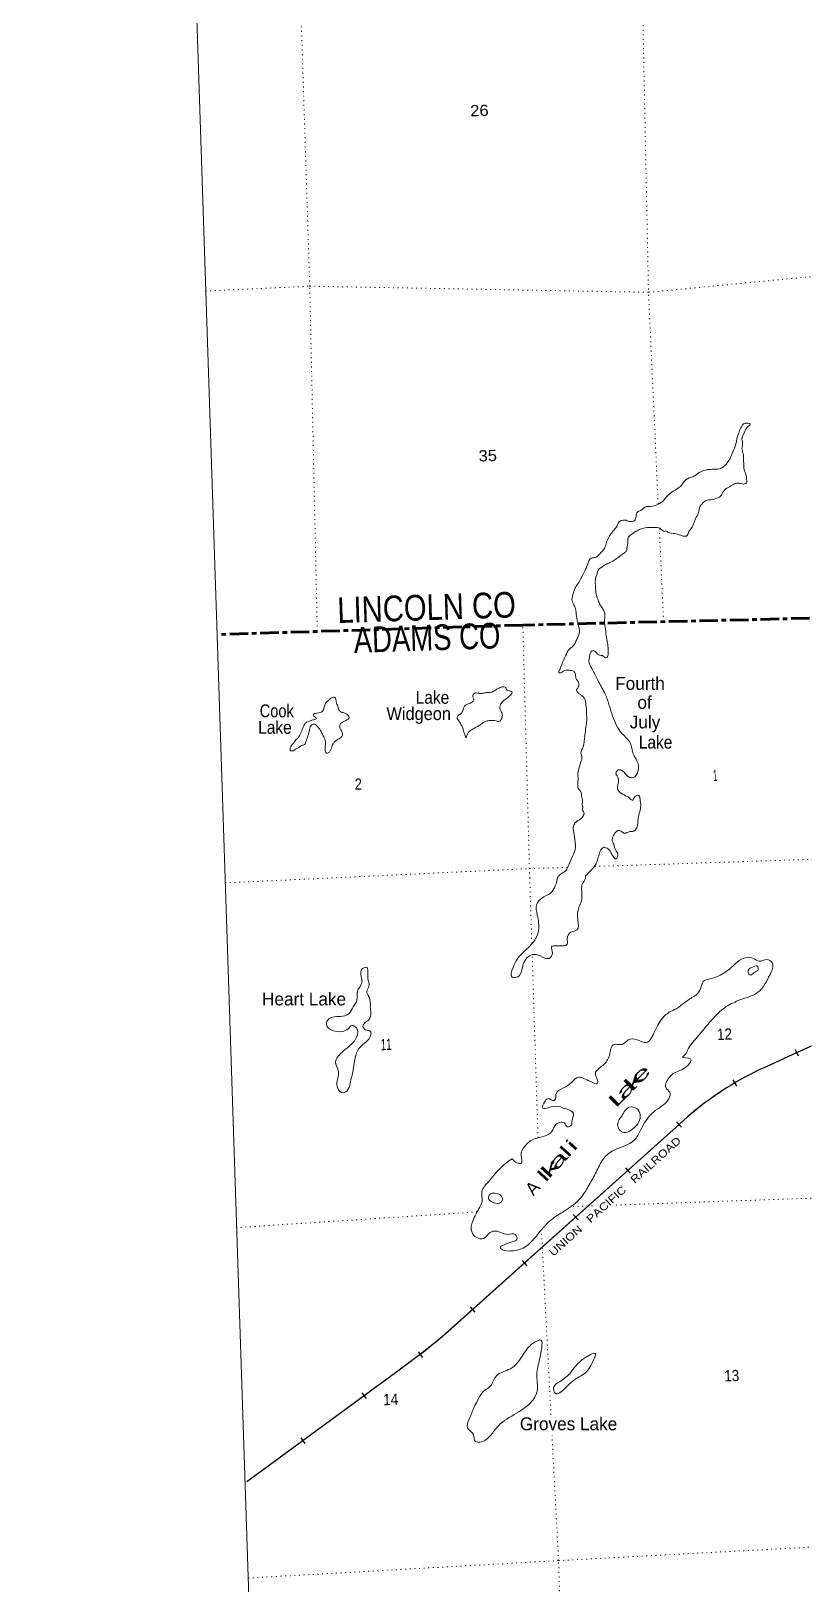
# Model space of a CAD drawing. Header units: feet. Extents: x 745759 to 1002271, y -170898 to 32007.
# Drawn here: x 745759 to 757787, y -90162 to -65991 of the extents above; entities that cross this region are included whole.
import ezdxf
from ezdxf.enums import TextEntityAlignment as Align

# ---------------------------------------------------------------- set-up
doc = ezdxf.new("R2010")
doc.units = ezdxf.units.FT
doc.header["$LTSCALE"] = 48
doc.linetypes.add('DOTTED', pattern=[1.5, 0.3, -1.2])
doc.linetypes.add('LONG_DASH_SHORT_DASH', pattern=[9.9, 6, -1.2, 1.5, -1.2])
for name, color, linetype, lineweight in [('11', 7, 'LONG_DASH_SHORT_DASH', 60), ('34', 7, 'Continuous', 13), ('39', 7, 'Continuous', 13), ('4', 7, 'Continuous', 13), ('7', 7, 'DOTTED', 13)]:
    doc.layers.add(name, color=color, linetype=linetype, lineweight=lineweight)
doc.layers.add('12', color=7, linetype='Continuous')
doc.layers.add('41', color=7, linetype='Continuous')

msp = doc.modelspace()

# ---------------------------------------------------------------- linework, layer by layer
at = {"layer": '11'}
msp.add_lwpolyline([(779839.27, -74501.08), (774543.01, -74655.63), (769209.3, -74840.96), (763918.46, -74979.7), (758824.52, -75107.48), (753412.65, -75236.73), (748656, -75384.05)], dxfattribs=at)
at = {"layer": '34'}
for p, q in [((757683.26, -81891.01), (757189.35, -82116.42)), ((755849.17, -83006.69), (752198.9, -86276.55))]:
    msp.add_line(p, q, dxfattribs=at)
at = {"layer": '34', "lineweight": 25}
for p, q in [((757651.41, -81843.87), (757697.33, -81944.49)), ((756683.26, -82316.6), (756739.62, -82411.78)), ((755805.73, -82970.27), (755879.53, -83052.66)), ((755008.83, -83687.62), (755082.64, -83770.01)), ((754198.34, -84410.15), (754272.14, -84492.54)), ((753401.44, -85127.5), (753475.24, -85209.89)), ((752590.95, -85850.03), (752664.75, -85932.42)), ((751782.47, -86547.53), (751849.92, -86635.19)), ((750906.48, -87187.04), (750971.94, -87276.2)), ((749955.52, -87886.78), (750020.99, -87975.94))]:
    msp.add_line(p, q, dxfattribs=at)
msp.add_lwpolyline([(757887.09, -81795.83), (757786.22, -81844.96), (757683.72, -81892.01), (757189.8, -82117.42), (757180.12, -82121.79), (757102.96, -82156.99), (757027.13, -82193.59), (756951.25, -82231.56), (756876.69, -82270.95), (756802.44, -82311.37), (756729.19, -82352.85), (756656.23, -82396.06), (756584.59, -82440.67), (756513.61, -82486), (756442.92, -82533.04), (756373.57, -82580.82), (756304.87, -82629.98), (756237.14, -82680.89), (756170.42, -82732.17), (756104.35, -82784.84), (756039.24, -82839.26), (755975.14, -82894.05), (755912.05, -82949.9), (755849.91, -83007.5), (752199.63, -86277.37), (752158.47, -86313.45), (752073.73, -86385.9), (751986.97, -86456.66), (751899.99, -86526.01), (751811.87, -86593.8), (751721.74, -86659.9), (751506.76, -86817.25), (749115.3, -88573.22)], dxfattribs=at)
at = {"layer": '34'}
msp.add_lwpolyline([(751721.09, -86659.01), (751506.11, -86816.36), (749114.65, -88572.33)], dxfattribs=at)
for centre, radius, start, end in [((755028.8, -76019.09), 6444.03, 294.32585, 304.94474), ((759161.19, -86538.62), 4841.9, 114.03189, 133.1596), ((747974.07, -81488.13), 6385.77, 305.92857, 311.42204)]:
    msp.add_arc(centre, radius, start, end, dxfattribs=at)
at = {"layer": '39'}
for points in [[(755596.47, -73310.17), (755670.21, -73219.23), (755750.76, -73154.29), (755869.1, -73074.09), (755909.81, -73022.45), (756002.13, -72947.08), (756075.8, -72920.65), (756140.81, -72874.32), (756254.03, -72824.51), (756288.03, -72817.43), (756384.48, -72812.48), (756470.76, -72803.81), (756536.26, -72773.6), (756610.18, -72688.7), (756638.89, -72639.45), (756650.28, -72616.93), (756691.54, -72516.9), (756735.8, -72382.5), (756747.93, -72317.63), (756772.13, -72252.39), (756786.94, -72209.6), (756807.72, -72164.62), (756832.52, -72119.52), (756920.33, -72094.68), (756951.04, -72111.89), (756927.63, -72136.79), (756877.12, -72196.78), (756837.74, -72292.72), (756822.69, -72327.45), (756832.92, -72399.71), (756826.45, -72452.32), (756828.82, -72530.86), (756846.42, -72580.72), (756845.19, -72673.49), (756850.18, -72705.59), (756857.67, -72820.27), (756877.4, -72874.09), (756893.72, -72948.18), (756897.07, -72992.43), (756895.91, -73020.68), (756862.27, -73039.85), (756789.58, -73031.98), (756729.2, -73031.8), (756649.86, -73070.5), (756566.87, -73121.4), (756526.04, -73169.01), (756474.06, -73247.19), (756432.26, -73262.57), (756344.39, -73285.41), (756264.21, -73295.91), (756213.08, -73335.76), (756172.37, -73387.4), (756145.25, -73489.01), (756101.67, -73579.03), (756079.24, -73636.16), (756067.91, -73660.7), (756047.37, -73713.73), (755989.41, -73794.11), (755960.95, -73851.42), (755924.82, -73854.53), (755865.96, -73838.18), (755776.58, -73810.66), (755671.3, -73789.68), (755628.52, -73772.83), (755626.57, -73774.91), (755575.7, -73756.3), (755550.78, -73730.85), (755451.83, -73719.75), (755379.33, -73717.92), (755243.27, -73744.23), (755173.8, -73776.58), (755089.04, -73835.61), (755050.04, -73877.11), (755046.07, -73945.77), (755034.48, -74028.77), (755016.32, -74093.83), (754976.95, -74123.25), (754929.79, -74160.97), (754852.95, -74215.71), (754767.89, -74264.67), (754704.33, -74292.8), (754627.37, -74343.52), (754582.4, -74387.22), (754575.14, -74413.65), (754544, -74515.39), (754540.27, -74592.1), (754547.57, -74700.74), (754566.51, -74794.91), (754590.87, -74868.75), (754625.23, -74940.28), (754665.19, -74997.52), (754689.86, -75081.43), (754682.53, -75172.37), (754698.48, -75300.9), (754709.56, -75401.35), (754729.17, -75517.67), (754742.13, -75614.04)], [(753958.05, -79154.04), (753970.88, -79138.99), (754085.01, -79052.87), (754128.77, -78968.89), (754190.75, -78821.87), (754231.47, -78703.71), (754226.66, -78611.13), (754206.21, -78466.61), (754199.09, -78364.02), (754267.04, -78281.32), (754328.16, -78239.14), (754357.42, -78141.49), (754338.59, -78117.88), (754345.12, -78067.28), (754338.6, -78051.35), (754339.09, -78000.94), (754341.78, -77956.51), (754330.51, -77916.54), (754320.35, -77846.29), (754298.96, -77804.61), (754272.04, -77779.23), (754268.21, -77718.87), (754267.17, -77684.63), (754272.3, -77654.24), (754267.92, -77575.75), (754277.74, -77500.87), (754315.96, -77366.66), (754331.87, -77293.61), (754315.97, -77233.62), (754351.14, -77131.75), (754368.52, -77040.51), (754382.91, -76917.11), (754397.37, -76795.72), (754410.54, -76698.56), (754403.91, -76612.08), (754399.05, -76517.49), (754391.19, -76457.25), (754379.14, -76391.09), (754349.77, -76351.67), (754316.81, -76326.47), (754281.78, -76299.31), (754248.15, -76251.95), (754267.23, -76217.1), (754282.04, -76174.32), (754282.9, -76135.99), (754255.54, -76096.51), (754235.99, -76048.72), (754226.13, -75988.55), (754192.68, -75947.23), (754150.28, -75942.48), (754095.8, -75938.09), (754039.99, -75955.91), (754002.45, -75979.23), (753978.33, -75979.96), (753986.92, -75931.32), (754042.94, -75786.49), (754090.29, -75688.29), (754126.49, -75620.67), (754197.18, -75562.07), (754239.17, -75486.21), (754282.44, -75386.12), (754294.21, -75309.16), (754278.25, -75247.15), (754262.05, -75177.09), (754250.42, -75125.04), (754238.98, -75012.5), (754225.52, -74966.54), (754201.83, -74914.85), (754177.4, -74838.99), (754200.38, -74733.47), (754222.57, -74668.29), (754282.05, -74571.74), (754346.96, -74454.86), (754388.64, -74368.93), (754416.74, -74299.53), (754477.99, -74194.86), (754542.03, -74182.84), (754610.76, -74126.32), (754676.94, -74051.74), (754708.76, -73972.15), (754738.44, -73888.6), (754786.46, -73812.55), (754844.66, -73740.23), (754890.91, -73672.3), (754907.86, -73633.49), (754957.4, -73607.79), (755019.73, -73605.89), (755054.34, -73618.95), (755112.83, -73623.22), (755148.72, -73612.05), (755174.74, -73540.7), (755194.98, -73477.6), (755244.52, -73451.9), (755333.24, -73390.74), (755381.56, -73391.29), (755477.65, -73374.26), (755596.47, -73310.17)], [(754742.13, -75614.04), (754740.17, -75682.64), (754719.82, -75741.71), (754699.83, -75746.35), (754677.23, -75730.91), (754650.48, -75711.57), (754616.12, -75706.57), (754575.3, -75687.65), (754533.63, -75640.54), (754495.24, -75635.66), (754456.85, -75697.3), (754444.58, -75824.67), (754502.51, -75943.86), (754590.29, -76118.58), (754694.7, -76310.94), (754758.42, -76488.41), (754809.7, -76654.17), (754960.9, -76929.77), (755081.83, -77069.21), (755131.34, -77243.09), (755188.97, -77352.2), (755213.88, -77444.17), (755201.99, -77517.11), (755173.59, -77576.43), (755130.32, -77610), (755077.92, -77607.56), (755026.56, -77572.84), (754972.46, -77514.01), (754915.37, -77489.54), (754883.51, -77500.59), (754863.03, -77555.64), (754884.29, -77593.29), (754899.94, -77645.23), (754892.25, -77724.08), (754883.78, -77776.75), (754921.79, -77836.07), (755012.08, -77893.79), (755061.19, -77920.52), (755083.97, -77942), (755122.78, -77960.98), (755151.55, -77913.74), (755217.24, -77889.57), (755237.09, -77947.43), (755248.05, -78043.85), (755230.91, -78143.15), (755209.64, -78238.54), (755203.05, -78287.12), (755195.24, -78361.94), (755178.54, -78408.82), (755151.24, -78437.87), (755103.29, -78449.41), (755031.39, -78467.72), (754995.44, -78476.88), (754948.34, -78450.09), (754903.56, -78433.31), (754858.1, -78460.89), (754814.04, -78534.8), (754803.13, -78573.44), (754827.55, -78649.29), (754858.62, -78745.11), (754890.3, -78794.54), (754860.55, -78876.08), (754821.32, -78843), (754789.52, -78789.54), (754741.15, -78720.46), (754702.4, -78703.5), (754674, -78696.3), (754640.43, -78717.48), (754598.8, -78805.42), (754575.21, -78890.81), (754545.29, -78966.3), (754512.38, -79009.63), (754481.24, -79044.85), (754426.7, -79104.97), (754388.84, -79140.54)], [(749790.44, -77189.83), (749793.13, -77145.4), (749843.34, -77075.33), (749880.09, -77025.83), (749924.94, -76978.11), (749951.45, -76922.87), (749989.24, -76841.09), (750019.47, -76775.66), (750058.77, -76744.23), (750116.41, -76720.3), (750172.35, -76706.51), (750196.17, -76695.7), (750191.48, -76673.67), (750158.77, -76656.53), (750152.01, -76632.54), (750203.62, -76608.8), (750301.11, -76571.56), (750321.47, -76512.48), (750340, -76459.51), (750396.61, -76401.34), (750435.85, -76367.9), (750488.07, -76364.29), (750508.29, -76434.23), (750532.35, -76498.01), (750550.2, -76555.92), (750587.48, -76591.08), (750642.32, -76607.55), (750685.39, -76634.46), (750710.85, -76678.04), (750657.84, -76721.98), (750616.28, -76745.42), (750576.8, -76770.81), (750562.29, -76823.66), (750579.77, -76869.49), (750607.55, -76923.08), (750596.94, -76971.78), (750551.66, -77005.41), (750496.46, -77043.37), (750463.25, -77076.64), (750433.32, -77152.13), (750383.23, -77226.23), (750355.14, -77229.1), (750335.4, -77175.27), (750337.72, -77118.75), (750339.8, -77054.19), (750313.25, -76974.36), (750287.66, -76926.76), (750253.43, -76859.26), (750211.7, -76810.13), (750180.75, -76784.87), (750126.58, -76790.55), (750094.46, -76860.06), (750067.33, -76961.68), (750035.94, -77055.36), (750003.16, -77102.72), (749981.16, -77107.43), (749925.89, -77143.38), (749884.21, -77162.79), (749842.84, -77192.27), (749802.62, -77193.49), (749790.32, -77185.8)], [(752521.36, -76985.82), (752514.36, -76953.78), (752494.74, -76903.98), (752476.72, -76840.02), (752455.21, -76794.31), (752425.49, -76742.81), (752402.34, -76709.24), (752389.06, -76669.33), (752424.28, -76636), (752463.46, -76600.54), (752485.89, -76543.42), (752504.66, -76498.5), (752583.88, -76455.77), (752633.36, -76428.06), (752648.9, -76409.45), (752639.58, -76367.4), (752634.4, -76329.25), (752661.64, -76298.19), (752726.05, -76298.25), (752792.46, -76298.24), (752844.5, -76288.6), (752910.79, -76284.56), (752976.29, -76254.35), (753043.63, -76218.03), (753109.43, -76197.89), (753150.19, -76214.79), (753159.03, -76240.73), (753187.6, -76253.97), (753244.93, -76286.5), (753225.86, -76321.35), (753176.86, -76365.17), (753096.31, -76430.11), (753054.62, -76516.04), (753076.97, -76589.95), (753094.7, -76643.84), (753076.29, -76700.84), (753053.13, -76733.8), (752998.66, -76729.41), (752903.85, -76722.21), (752843.77, -76732.1), (752772.54, -76772.57), (752735.13, -76799.91), (752685.65, -76827.62), (752640.07, -76851.18), (752594.67, -76880.78), (752565.3, -76907.88), (752542.63, -76956.95), (752525.56, -76991.74)], [(753958.27, -79153.56), (753843.22, -79408.02), (753707.01, -79487.61), (753629.75, -79581.16), (753637.87, -79750.22), (753656.65, -79991.48), (753564.9, -80186.38), (753389.68, -80358.12), (753260.2, -80568.51), (753245.37, -80716.23), (753333.88, -80710.98), (753419.58, -80516.3), (753561.3, -80365.95), (753683.03, -80387.71), (753823.46, -80424.91), (753874.83, -80340.37), (753857.33, -80246.24), (753949.42, -80228.76), (754101.69, -80203.03), (754104.89, -80124.28), (754159.5, -80017.44), (754258.99, -79981.54), (754269.79, -79833.96), (754286.61, -79629.71), (754325.55, -79535.54), (754327.06, -79354.03), (754339.9, -79262.83), (754385.23, -79178.51), (754389.1, -79137.82)], [(753636.17, -83224.2), (753877.48, -83096.41), (753913.19, -83024.54), (753988.09, -82977.44), (754060.99, -82986.87), (754105.45, -83045.73), (754168.85, -83015.18), (754178.6, -82950.31), (754200.85, -82840.62), (754138.43, -82786.45), (754065.01, -82762.93), (753975.13, -82729.92), (753804.53, -82750.28), (753726.09, -82755.16), (753758.4, -82645.11), (753813.46, -82606.8), (753881.06, -82636.59), (753912.97, -82627.35), (753926.03, -82542.2), (754045.34, -82441.05), (754175.22, -82353.64), (754285.2, -82273), (754360.55, -82294.44), (754469.13, -82342.88), (754576.91, -82369.18), (754568.62, -82306.99), (754541.13, -82215.25), (754657.55, -82090.01), (754758.8, -81935.1), (754833.22, -81763.01), (754956.24, -81764.56), (755052.48, -81694.5), (755193.47, -81691.36), (755332.17, -81736.69), (755451.82, -81589.16), (755580.65, -81360.65), (755709.81, -81253.1), (755808.87, -81205.12), (755934.43, -81109.8), (756082.07, -81011.65), (756169.46, -80919.74), (756219.1, -80786.87), (756320.38, -80744.86), (756437.92, -80706.28), (756621.43, -80596.74), (756888.89, -80411.55), (757002.28, -80425.55), (757088.57, -80470.78), (757210.56, -80444.14), (757292.9, -80491.53), (757259.18, -80674.22), (757071.7, -80953.27), (756819.6, -81061.28), (756609.41, -81157.69), (756125.3, -81651.22), (755977.34, -81852.21), (755927.83, -81932.65), (755898.43, -81955.9), (756022.61, -81989.67), (755983.75, -82085.85), (755754.73, -82219.23), (755640.97, -82362.51), (755635.54, -82435.29), (755700.7, -82509.53), (755682.19, -82611.01), (755443.71, -82817.33), (755244.3, -83100.84), (755147.08, -83255.61), (754834.1, -83408.2), (754665.77, -83547.42), (754552.25, -83753.2), (754444.48, -83950.7), (754330.01, -84130.29), (754119.14, -84319.47), (753892.57, -84464.86), (753678.54, -84678.34), (753417.65, -84933.86), (753215.71, -84979.56), (753096.07, -84959.74), (753060.83, -84932.8), (753119.55, -84884.28), (753246.94, -84839.3), (753319.97, -84796.3), (753295.21, -84724.62), (753178.16, -84720.84), (752988.84, -84669.3), (752904.95, -84690.51), (752799.51, -84785.1), (752694.18, -84770.81), (752616.28, -84678.9), (752632.54, -84514.99), (752743.54, -84295.2), (752781.75, -84180.89), (752772.08, -84080.43), (752866.77, -83911.64), (753150.3, -83612.95), (753244.6, -83544.98)], [(751038.91, -81184.07), (751019.15, -81027.53), (750983.67, -80938.1), (751017, -80856.23), (751000.49, -80733.84), (750976.2, -80563.36), (750902.96, -80600.31), (750906.32, -80749.39), (750887.88, -80852.89), (750842.1, -80925.13), (750831.37, -81074.72), (750772.75, -81181.71), (750705.99, -81286.98), (750568.4, -81328.3), (750394.42, -81366.93), (750355.27, -81455.06), (750451.29, -81546.3), (750599.04, -81563.08), (750694.21, -81519.27), (750752.94, -81470.75), (750818.59, -81502.62), (750825.98, -81651.55), (750710.13, -81792.89), (750577.16, -81906.63), (750499.13, -82034.49), (750543.04, -82190.15), (750520.11, -82392.61), (750593.06, -82514.94), (750676.73, -82487.68), (750724.93, -82371), (750771.88, -82163.63), (750803.3, -81972.96), (750860.62, -81829.73), (750977.63, -81720.6), (751048.48, -81617.2), (751038.32, -81559.1), (750962.9, -81535.65), (750924.7, -81482.61), (750943.23, -81437.58), (751015.76, -81380.49), (751045.91, -81266.48), (751038.91, -81184.07)], [(756973.14, -80567.75), (757061.13, -80548.4), (757076.97, -80596.21), (757010.26, -80647.04), (756957.22, -80685.27), (756917.15, -80636.33), (756927.78, -80595.62), (756973.14, -80567.75)], [(754954.12, -82879.59), (755072.13, -82742.21), (755189.9, -82766.13), (755239.61, -82859.07), (755219.38, -82968.68), (755126.6, -83078.94), (755011.73, -83135.56), (754930.19, -83110.32), (754889.04, -83031.17), (754900.44, -82956.16), (754954.12, -82879.59)], [(753244.6, -83544.98), (753319.47, -83608.78), (753388.2, -83614.33), (753385.93, -83495.46), (753446.99, -83344.02), (753604.06, -83230.87), (753636.17, -83224.2)], [(752993.88, -84082.4), (753077.87, -84119.65), (753090.69, -84195.8), (753027.8, -84240.44), (752948.56, -84223.18), (752884.34, -84175.12), (752882.6, -84126.8), (752925.36, -84082.89), (752993.88, -84082.4)], [(752931.76, -87054.53), (753003.6, -86922.87), (753219.32, -86812.15), (753422.85, -86586.95), (753603.39, -86394.86), (753693.1, -86367.38), (753705.66, -86491.93), (753652.62, -86753.96), (753630.47, -86922.11), (753626.25, -87196.47), (753563.67, -87305.62), (753314.84, -87504.24), (753031.71, -87702.11), (752913.92, -87845.53), (752748.53, -87954.41), (752675.55, -87942.97), (752643.52, -87837.28), (752553.18, -87735.74), (752576.5, -87599.81), (752656.38, -87411.39), (752727.86, -87269.66), (752800.66, -87164.17), (752875.41, -87113.05), (752914.36, -87075.33), (752931.76, -87054.53)], [(754143.44, -86893.26), (754390.16, -86636.24), (754543.35, -86580.23), (754516.21, -86665.91), (754388.74, -86876.22), (754172.17, -87019.23), (753908.08, -87186.16), (753891.08, -87106.13), (753984.52, -87014), (754143.44, -86893.26)]]:
    msp.add_spline(points, degree=3, dxfattribs=at)
at = {"layer": '4'}
msp.add_lwpolyline([(745759.19, 12310.89), (776820.48, 13358.05), (807880.31, 14447.96), (838938.61, 15580.58), (869995.32, 16755.93), (901050.39, 17973.99), (932103.74, 19234.78), (963155.34, 20538.27), (994205.12, 21881.75), (1002271.19, -161246.56), (970969.51, -162603.69), (939665.99, -163917.76), (908360.69, -165188.77), (877053.68, -166416.71), (845745, -167601.59), (814434.73, -168743.41), (783122.91, -169842.15), (751809.62, -170897.82)], close=True, dxfattribs=at)
msp.add_lwpolyline([(745759.19, 12310.89), (776820.48, 13358.05), (807880.31, 14447.96), (838938.61, 15580.58), (869995.32, 16755.93), (901050.39, 17973.99), (932103.74, 19234.78), (963155.34, 20538.27), (994205.12, 21881.75), (1002271.19, -161246.56), (970969.51, -162603.69), (939665.99, -163917.76), (908360.69, -165188.77), (877053.68, -166416.71), (845745, -167601.59), (814434.73, -168743.41), (783122.91, -169842.15), (751809.62, -170897.82)], close=True, dxfattribs=at)
at = {"layer": '7'}
for p, q in [((755252.01, -64385.7), (755367.97, -70057.63)), ((755518.91, -73350.16), (755367.97, -70057.63)), ((755602.88, -75181.84), (755536.73, -73738.91)), ((753515.03, -79027.98), (753412.65, -75236.73)), ((748780.88, -79250.19), (753515.03, -79027.98)), ((753515.03, -79027.98), (754105.5, -79008.49)), ((753519.74, -79174.43), (753515.03, -79027.98)), ((754527.59, -78994.56), (758951.56, -78848.53)), ((753552.17, -80192.24), (753519.74, -79174.43)), ((753648.6, -83218.26), (753557.81, -80369.27)), ((754496.36, -84278.35), (754162.55, -84290.19)), ((752701.25, -84371.34), (748955.79, -84616)), ((753850.38, -87529.6), (753702.01, -84668.04))]:
    msp.add_line(p, q, dxfattribs=at)
for points in [[(750213.67, -75328.55), (750096.23, -69961.95), (749924.51, -64597.01)], [(748474.45, -70038.18), (750096.23, -69961.95), (755367.97, -70057.63), (760836.05, -69529.92), (766060.52, -69518.76), (771329.73, -69330.28), (776607.29, -69151.63), (779651.04, -69010.96)], [(774479.2, -83566.88), (769506.94, -83754.46), (764146.71, -83936.46), (759122.82, -84114.22), (754858.78, -84265.49)], [(755263.08, -124955.37), (755133.44, -121662.66), (755117.48, -116302.17), (754781.47, -111009.85), (754563.71, -105699.09), (754353.74, -100436.43), (754159.13, -95096.6), (753968.05, -89798.97), (753866.99, -87849.87)], [(749137.76, -90070.83), (753968.05, -89798.97), (759273.31, -89516.16), (764361.98, -89319.9), (769722.56, -89117.72), (775032.44, -88907.32), (775644.15, -88899.64)]]:
    msp.add_lwpolyline(points, dxfattribs=at)

# ---------------------------------------------------------------- texts
at = {"layer": '12'}
for s, width, p in [('LINCOLN CO', 0.85, (750531.39, -75205.83)), ('ADAMS CO', 0.8, (750787.04, -75670.52))]:
    msp.add_text(s, height=400, rotation=1.839, dxfattribs=dict(at, width=width)).set_placement(p)
at = {"layer": '34', "width": 1.2}
msp.add_text('UNION   PACIFIC   RAILROAD', height=120, rotation=41.854, dxfattribs=at).set_placement((753886.34, -85071.4))
at = {"layer": '41'}
for s, p in [('Fourth', (754850, -76245.05)), ('of', (755195.36, -76540.39)), ('July', (755076.06, -76845.06)), ('Heart Lake', (749353.52, -81157.05)), ('Groves Lake', (753366.18, -87769.62))]:
    msp.add_text(s, height=200, dxfattribs=at).set_placement(p)
for s, width, p in [('Lake', 0.9, (751745.77, -76462.13)), ('Cook', 0.85, (749317.43, -76671.87)), ('Widgeon', 0.95, (751290.96, -76715.4)), ('Lake', 0.9, (749293.71, -76929.1)), ('Lake', 0.9, (755218.02, -77159.06))]:
    msp.add_text(s, height=200, dxfattribs=dict(at, width=width)).set_placement(p)
for s, rotation, width, p in [('e', 45.264, 2.05, (755315.63, -82300.27)), ('a', 45.264, 2.15, (755085.64, -82534.86)), ('k', 45.264, 2.3, (755207.54, -82403.49)), ('L', 45.264, 2.1, (754963.4, -82656.38)), ('l', 47.638, 1.7, (754153.21, -83495.29)), ('i', 47.638, 1.8, (754246.33, -83394.96)), ('k', 47.638, 2.15, (753911.99, -83760.59)), ('a', 47.638, 2, (754031.25, -83632.15)), ('l', 47.638, 1.7, (753803.41, -83880.12))]:
    msp.add_text(s, height=200, rotation=rotation, dxfattribs=dict(at, width=width)).set_placement(p, align=Align.CENTER)
msp.add_text('A', height=200, rotation=47.638, dxfattribs=at).set_placement((753636.86, -84065.69), align=Align.CENTER)
at = {"layer": '7'}
for s, rotation, width, p in [('26', 1.742, 1.1, (752596.43, -67318.46)), ('35', 1.742, 1.1, (752725.81, -72691.42)), ('1', 1.742, 0.45, (756375.19, -77665.79)), ('11', 2.095, 0.65, (751204.22, -81855.46)), ('12', 2.095, 0.9, (756437.35, -81697.24)), ('13', 2.095, 0.9, (756549.19, -87011.73)), ('14', 2.095, 0.9, (751241.64, -87381.97))]:
    msp.add_text(s, height=175, rotation=rotation, dxfattribs=dict(at, width=width)).set_placement(p)
at = {"layer": '7', "width": 0.85}
msp.add_text('2', height=175, dxfattribs=at).set_placement((750795.97, -77799.59))

doc.saveas('drawing.dxf')
